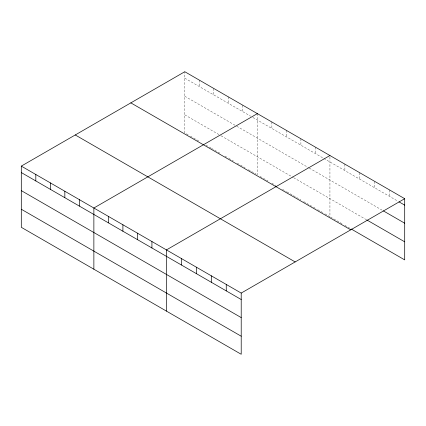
<?xml version="1.0" encoding="UTF-8"?>
<svg xmlns="http://www.w3.org/2000/svg" width="426" height="426" viewBox="0 0 426 426"><rect width="100%" height="100%" fill="white"/><g stroke="black" fill="none" stroke-linecap="round" stroke-linejoin="round"><path stroke-width="0.32" stroke-dasharray="2.13 1.6" d="M188.138 134.856L184.788 132.923L184.788 71.722M184.788 78.171L250.658 116.202M252.89 117.491L323.233 158.105M323.787 158.424L397.799 201.152M184.788 96.239L236.142 125.894M236.702 126.213L308.717 167.791M309.276 168.11L382.271 210.258M184.788 114.855L220.514 135.484M221.073 135.803L293.088 177.381M293.642 177.701L366.163 219.571M190.369 136.144L199.299 141.304M205.998 145.17L211.024 148.072M211.584 148.392L221.073 153.871M224.981 156.129L228.331 158.062M228.89 158.381L233.352 160.964M237.261 163.217L245.078 167.732M248.427 169.665L256.239 174.175M260.148 176.433L267.965 180.944M271.873 183.201L275.782 185.459M282.481 189.325L286.384 191.583M286.943 191.902L300.9 199.959M303.69 201.573L315.416 208.341M317.647 209.629L322.674 212.531M324.905 213.82L329.932 216.722L329.932 155.522M330.507 217.052L342.009 223.693M344.884 225.354L350.06 228.341M389.747 190.055L389.747 196.503M374.789 181.423L374.789 187.871M359.837 172.791L359.837 179.239M344.884 164.154L344.884 170.602M315.416 147.14L315.416 153.589M300.9 138.764L300.9 145.213M286.384 130.383L286.384 136.831M271.873 122.001L271.873 128.45M257.357 113.625L257.357 174.82M242.841 105.243L242.841 111.692M228.331 96.862L228.331 103.31M213.815 88.486L213.815 94.934M199.299 80.104L199.299 86.553"/><path stroke-width="0.64" d="M21.3 166.113L241.212 293.077L241.212 354.278L21.3 227.308L21.3 166.113L184.788 71.722L404.7 198.692L404.7 259.887L351.21 229.007M257.357 113.625L93.869 208.01L93.869 269.211M329.932 155.522L166.444 249.908L166.444 311.108M241.212 293.077L404.7 198.692M398.949 201.817L404.7 205.14M383.421 210.918L404.7 223.208M366.738 219.907L404.7 241.819M130.835 102.874L350.747 229.838M75.253 134.962L295.165 261.931M21.3 172.562L241.212 299.526M21.3 190.63L241.212 317.594M21.3 209.241L241.212 336.21M226.259 284.446L226.259 290.894M211.307 275.808L211.307 282.257M196.349 267.177L196.349 273.625M181.396 258.545L181.396 264.993M151.928 241.531L151.928 247.98M137.417 233.15L137.417 239.598M122.901 224.768L122.901 231.217M108.385 216.392L108.385 222.841M79.358 199.629L79.358 206.077M64.843 191.253L64.843 197.701M50.327 182.871L50.327 189.32M35.816 174.49L35.816 180.938"/></g></svg>
